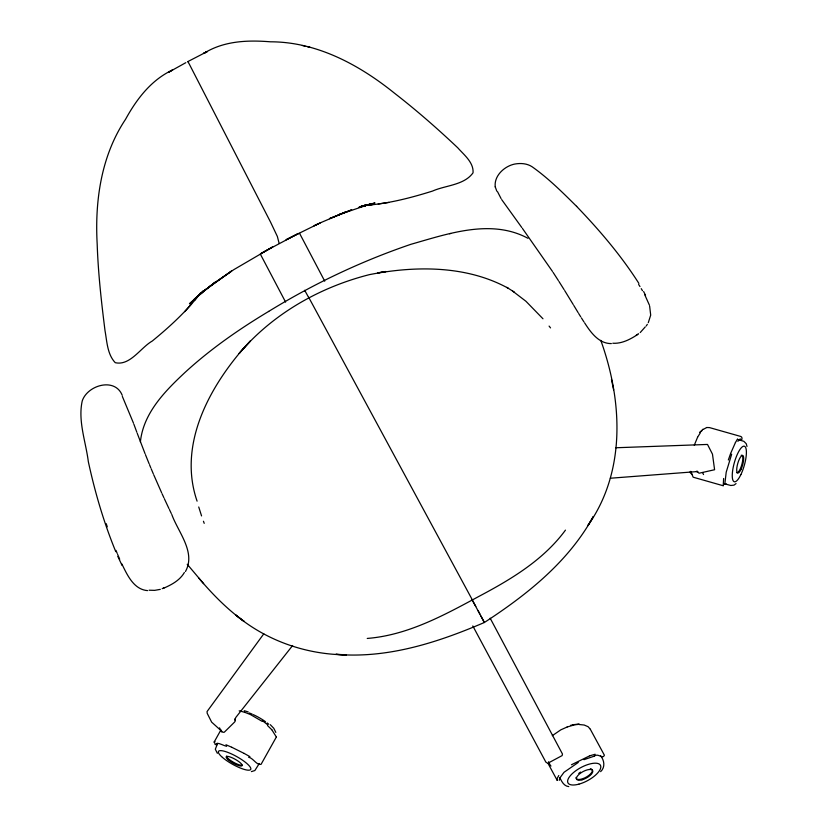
<?xml version="1.0" encoding="UTF-8"?>
<svg xmlns="http://www.w3.org/2000/svg" width="828" height="828" viewBox="0 0 828 828"><rect width="100%" height="100%" fill="white"/><g stroke="black" fill="none" stroke-linecap="round" stroke-linejoin="round"><path stroke-width="1.24" d="M723.631 478.491L723.237 485.612M140.387 441.955C143.296 413.151 164.875 391.251 184.975 372.476C210.488 349.043 239.064 329.192 268.727 311.39M694.268 445.236L697.569 437.267M728.329 460.016L730.627 453.485M731.652 454.293L726.208 472.198L724.842 483.821M730.658 453.413L735.419 442.566M648.293 322.661L650.694 315.126L649.628 305.998M559.821 778.02L564.013 772.296L578.275 762.464M558.765 775.536L557.192 778.444L557.234 780.349M214.866 743.244L214.141 742.054L220.931 729.923M217.598 743.534L215.311 749.216L217.36 753.325M259.309 763.488L254.858 770.537L251.391 771.603M276.335 737.044L261.048 764.368C256.804 765.641 253.068 757.879 248.617 757.247M185.472 571.496C196.164 552.224 178.041 532.021 171.748 514.416M735.44 442.525L737.582 438.923M697.6 437.194L700.519 432.537M184.375 572.49C179.831 580.418 171.386 584.889 163.261 588.366M217.309 744.413L216.45 744.962L214.907 744.227M646.233 325.973L647.33 324.348M600.621 771.655C605.423 767.256 604.357 760.342 600.559 755.726M263.801 633.813L207.052 711.562L207.207 713.332L211.647 722.14L222.898 732.294L224.274 732.221L234.603 722.037L235.359 720.805L234.645 719.108L235.028 719.863M645.25 326.915L640.23 332.546M565.452 530.127C543.685 559.8 511.435 579.134 479.474 596.098C444.305 615.1 407.883 635.19 367.239 638.44M292.626 645.529L235.773 717.503L234.893 719.78M185.824 62.669L168.85 72.129L172.617 69.935C151.182 79.974 136.692 99.039 125.535 119.325C101.109 155.923 94.765 200.997 97.186 244.146C98.149 273.147 101.399 302.003 105.032 330.776C106.998 341.571 107.267 354.27 115.247 362.685C130.12 366.079 140.656 347.584 152.29 341.022C169.802 326.667 186.6 311.297 200.366 293.236L194.228 300.543L199.269 294.727M244.633 347.077L250.377 341.012L239.168 353.442C272.619 313.988 319.567 287.233 369.454 274.627C415.252 265.653 466.495 265.25 508.351 288.32M244.674 347.036C208.573 388.249 177.875 445.392 197.085 501.157M184.737 311.639L191.661 303.783M737.8 441.272L740.605 439.13L739.849 439.13M699.857 432.485L702.972 429.173M199.372 294.551L189.436 303.835L206.017 289.251L194.342 299.156M199.983 293.919L202.87 290.897M193.638 299.922L197.664 296.331M552.307 735.668L560.815 729.841L567.056 727.036M202.508 292.201L199.093 295.006L215.28 282.162L204.061 290.845L231.592 271.004L209.308 286.643M699.888 432.247L701.927 430.705M736.061 483.583L734.032 485.125L730.845 485.498L724.262 483.728A23.132 6.469 -74.2 0 0 726.032 483.635M212.268 284.449L233.817 269.649L272.733 246.899L260.437 253.834L266.192 250.615M214.141 742.054L214.949 741.495M216.129 743.834C217.288 741.929 223.291 745.542 226.655 746.328M637.746 334.46C630.336 339.304 621.911 343.837 612.782 343.247M636.308 335.123L638.595 333.725M559.283 780.318L559.811 777.678M268.51 311.525C313.284 283.963 361.163 261.224 410.957 244.291C448.145 233.724 491.19 218.457 527.964 238.298M571.475 764.751L589.743 755.798M266.647 250.377L298.473 233.486L286.084 239.747L292.149 236.725M703.655 429.194L706.708 427.517M188.442 62.566L187.946 61.531L207.352 51.522L203.481 53.416L205.696 52.309L205.075 52.609C224.802 40.831 248.069 40.003 270.404 41.804C316.845 41.804 359.228 64.781 394.521 93.222C416.536 110.3 437.536 128.661 457.76 147.798C464.001 154.877 473.813 162.443 473.047 172.804C464.156 185.306 445.609 185.224 432.495 191.082C410.326 197.995 387.721 203.874 364.486 205.416L374.173 204.257L361.298 206.12L373.345 203.605L362.623 206.048L368.543 204.682M292.812 236.373L320.591 222.722L345.431 212.103L329.492 218.623L351.672 209.846L338.528 214.783L369.288 204.381L358.969 207.29L374.639 203.119M318.459 223.715L314.071 225.775L320.591 222.722M162.174 588.667L164.606 587.538M583.988 759.669L594.483 756.088M567.149 726.994L573.328 725.204M589.795 755.778L595.177 754.246M364.206 205.841L374.929 202.912M160.29 589.381L154.66 590.354L149.081 590.209M449.521 233.734L450.629 233.486M362.623 206.048L367.021 205.054M570.74 725.235L579.403 724.283M361.298 206.12L371.503 204.237M378.199 203.957L388.808 202.446M594.225 756.14C598.178 752.652 602.701 759.721 604.399 755.229L590.302 729.23M572.955 724.738L578.793 724.055M610.34 478.232L697.6 471.546M615.815 447.762L707.495 444.439L712.473 454.148L714.595 469.735L699.008 473.233L697.145 471.215L697.538 471.732L696.296 471.432L697.072 471.494M706.729 427.507L709.524 427.6L740.75 436.459C742.54 436.832 742.416 440.568 740.501 440.248M611.364 343.589C598.82 343.734 590.737 332.411 584.651 322.951M579.207 724.521L584.216 725.028L588.108 726.705L590.188 729.064M147.56 590.612C133.598 589.495 127.191 574.777 121.799 563.858M307.24 46.616L309.889 47.227M302.375 45.499L304.942 46.089M239.188 710.848L244.405 712.173M738.359 439.668L743.865 441.334L746.235 443.715L747.001 446.458M723.248 485.757L693.139 477.187L690.811 471.329M568.784 786.6C563.92 786.176 561.632 781.404 559.769 777.554M244.239 710.693L248.224 711.935M244.467 712.194L250.356 714.523L262.207 721.385M225.951 744.745L231.716 747.239M231.788 747.27L244.115 753.397M244.177 753.428L249.911 756.637M512.542 291.021L525.946 301.278L542.971 318.78M506.829 287.357L514.488 292.253M262.455 720.722L267.641 724.779M692.084 474.496L689.714 472.115M279.067 243.121L277.359 236.456L270.539 222.09L188.008 61.603M270.301 724.686L273.778 728.278L275.827 732.387M267.496 725.525L271.791 729.727M576.536 206.296C599.472 230.143 621.093 255.479 638.895 283.424M576.671 206.431C562.605 192.469 548.446 178.341 532.238 166.852C527.157 163.416 520.667 162.981 514.778 164.047C504.511 166.066 493.747 175.878 495.279 186.993M203.605 583.657L187.221 564.261M198.617 577.892C212.227 593.924 227.017 609.129 244.146 621.435L235.794 615.049C266.595 640.748 306.381 654.637 346.404 654.834L335.92 654.306C387.432 658.809 437.639 642.549 484.349 622.501C526.991 594.732 568.35 561.912 593.303 516.579L587.839 525.635C626.247 471.318 622.408 400.328 600.786 340.36M549.088 326.087L550.537 327.898M308.709 297.345L472.353 599.907M271.812 729.747L276.262 736.848M521.764 227.493L501.685 199.6M522.406 228.383L552.421 271.356M553.021 272.267L558.331 280.495M581.401 317.911L584.009 322.009M638.626 284.418L639.992 286.56M558.91 281.406L564.127 289.686M578.72 313.595L580.728 316.834M564.706 290.607L573.204 304.507M578.172 312.694L573.763 305.428M641.234 288.641L642.487 290.711M501.085 198.606L497.576 191.765M122.347 396.426L133.453 423.067M475.779 606.417L472.177 599.865L484.349 622.501L481.037 616.094M478.015 610.526L479.867 613.91M548.064 763.499L557.254 780.462M472.809 625.947L545.859 762.122L547.722 763.302L562.129 755.591L562.471 754.039L490.166 618.195M308.958 298.039L304.683 290.286L304.942 290.866M324.742 281.168L299.56 233.32M285.608 302.106L260.427 254.268M643.625 291.549L645.529 295.286M644.722 294.685L649.359 305.046M702.527 472.519L703.541 474.558M548.54 761.76L550.061 764.824A6.479 5.941 -26.5 0 0 550.993 766.066M122.223 395.308C114.978 377.102 87.52 385.092 82.251 400.876C77.76 420.883 85.822 441.707 88.317 461.61C94.972 492.298 103.821 522.592 115.775 551.655M219.534 727.853L221.573 731.931M122.078 565.472L117.855 556.488M169.409 509.52L171.272 513.443M168.943 508.537L164.337 498.704M162.081 493.757L163.892 497.711M161.636 492.774L153.749 474.848M117.607 554.387L119.698 559.231M495.216 186.786L496.821 191.216M151.213 468.834L153.325 473.854M149.547 464.798L150.789 467.82M115.972 550.392L117.203 553.394M149.133 463.794L145.459 454.686M145.055 453.672L137.22 433.272M133.826 424.081L136.837 432.247M203.45 521.247L204.206 523.348M106.212 523.658L107.267 526.784M201.566 515.927L198.73 506.984M613.62 389.843L611.468 379.421M592.268 769.802A9.129 3.622 -28.5 0 1 584.765 777.885A9.129 3.622 -28.5 0 1 576.019 777.43M578.782 773.445A9.129 3.622 -28.5 0 1 580.563 772.089M590.374 768.757A9.129 3.622 -28.5 0 1 591.575 769.108M741.226 455.265A9.129 2.556 -74.2 0 1 742.023 463.846A9.129 2.556 -74.2 0 1 736.754 472.736M242.221 765.144A9.129 2.163 29.2 0 1 233.082 762.039A9.129 2.163 29.2 0 1 226.572 756.109M249.259 712.97A18.464 4.368 29.2 0 1 252.24 714.16M253.264 714.626A18.464 4.368 29.2 0 1 265.488 721.685M267.185 722.958A18.464 4.368 29.2 0 1 268.696 724.2M385.807 271.501L377.609 272.929L385.765 271.553M581.991 779.821A9.129 3.622 -28.5 0 0 592.672 770.547A9.129 3.622 -28.5 0 0 579.186 774.201A9.129 3.622 -28.5 0 0 581.991 779.821M578.907 784.147A18.464 7.328 -28.5 0 0 600.497 765.393A18.464 7.328 -28.5 0 0 573.235 772.783A18.464 7.328 -28.5 0 0 578.907 784.147M740.956 469.476A9.129 2.556 -74.2 0 0 742.778 455.472A9.129 2.556 -74.2 0 0 736.858 467.727A9.129 2.556 -74.2 0 0 740.956 469.476M740.874 474.61A18.464 5.165 -74.2 0 0 744.558 446.282A18.464 5.165 -74.2 0 0 732.583 471.06A18.464 5.165 -74.2 0 0 740.874 474.61M228.145 759.711A9.129 2.163 29.2 0 0 241.786 765.931A9.129 2.163 29.2 0 0 232.544 757.951A9.129 2.163 29.2 0 0 228.145 759.711M222.442 757.403A18.464 4.368 29.2 0 0 250.025 769.988A18.464 4.368 29.2 0 0 231.322 753.853A18.464 4.368 29.2 0 0 222.442 757.403"/></g></svg>
